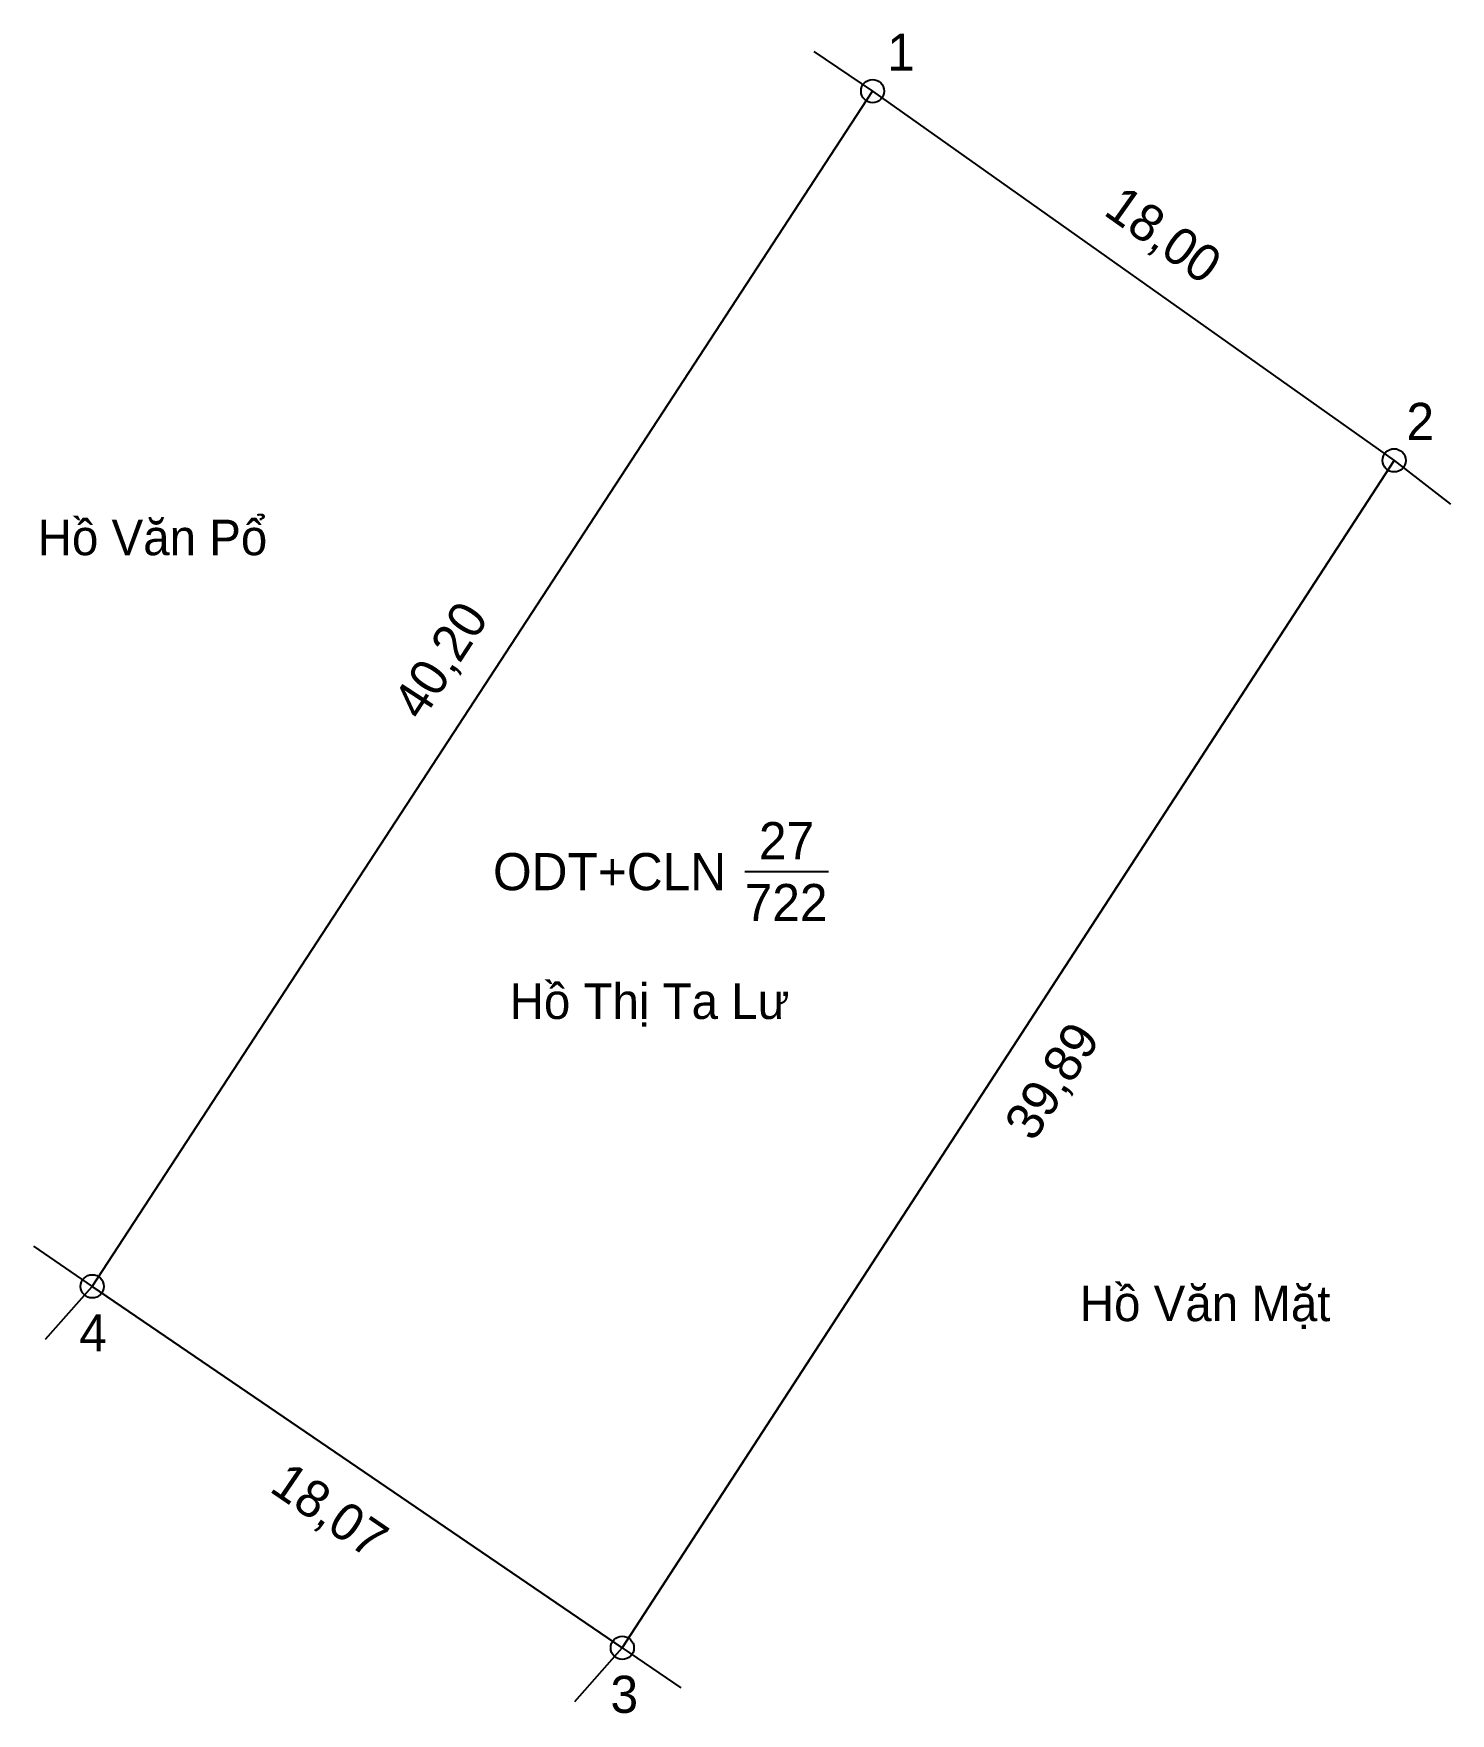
# Model space of a CAD drawing. Extents: x 535806.7 to 535846.6, y 1839260.9 to 1839308.2.
import ezdxf

# ---------------------------------------------------------------- set-up
doc = ezdxf.new("R2010")
doc.units = 0
for name, color, linetype in [('CanhThua', 7, 'Continuous'), ('ChieuDaiCanhThua', 7, 'Continuous'), ('Level 10', 7, 'Continuous'), ('Level 16', 7, 'Continuous'), ('MocDinhThua', 7, 'Continuous'), ('NhanDiaChinhThua', 7, 'Continuous'), ('SoHieuDinhThua', 7, 'Continuous')]:
    doc.layers.add(name, color=color, linetype=linetype)

msp = doc.modelspace()

# ---------------------------------------------------------------- linework, layer by layer
at = {"layer": 'CanhThua'}
for p, q in [((535808.32, 1839272.94), (535830.3, 1839306.6)), ((535830.3, 1839306.6), (535844.99, 1839296.2)), ((535844.99, 1839296.2), (535823.25, 1839262.76)), ((535823.25, 1839262.76), (535808.32, 1839272.94))]:
    msp.add_line(p, q, dxfattribs=at)
at = {"layer": 'Level 10'}
for p, q in [((535828.644, 1839307.716), (535830.3, 1839306.6)), ((535808.32, 1839272.94), (535830.3, 1839306.6)), ((535830.3, 1839306.6), (535844.99, 1839296.2)), ((535823.25, 1839262.76), (535844.99, 1839296.2)), ((535844.99, 1839296.2), (535846.575, 1839294.968)), ((535806.667, 1839274.067), (535808.32, 1839272.94)), ((535807.001, 1839271.448), (535808.32, 1839272.94)), ((535808.32, 1839272.94), (535823.25, 1839262.76)), ((535821.911, 1839261.253), (535823.25, 1839262.76)), ((535823.25, 1839262.76), (535824.899, 1839261.635))]:
    msp.add_line(p, q, dxfattribs=at)
at = {"layer": 'MocDinhThua'}
for centre in [(535830.3, 1839306.6), (535844.99, 1839296.2), (535808.32, 1839272.94), (535823.25, 1839262.76)]:
    msp.add_circle(centre, 0.327, dxfattribs=at)
at = {"layer": 'NhanDiaChinhThua'}
msp.add_line((535826.697, 1839284.619), (535829.057, 1839284.619), dxfattribs=at)

# ---------------------------------------------------------------- texts
at = {"layer": 'ChieuDaiCanhThua'}
for s, rotation, p in [('18,00', 324.7029, (535836.769, 1839303.143)), ('40,20', 56.8554, (535817.601, 1839288.829)), ('39,89', 56.9713, (535834.833, 1839276.978)), ('18,07', 325.7119, (535813.274, 1839267.187))]:
    msp.add_text(s, height=1.0457, rotation=rotation, dxfattribs=at).set_placement(p)
at = {"layer": 'Level 16'}
for s, height, p in [('Hồ Văn Pổ', 1, (535806.782, 1839293.53)), ('Hồ Thị Ta Lư', 1.00002, (535820.076, 1839280.47)), ('Hồ Văn Mặt', 1, (535836.135, 1839271.96))]:
    msp.add_text(s, height=height, dxfattribs=at).set_placement(p)
at = {"layer": 'NhanDiaChinhThua'}
for s, p in [('27', (535827.098, 1839284.968)), ('ODT+CLN', (535819.608, 1839284.096)), ('722', (535826.697, 1839283.225))]:
    msp.add_text(s, height=1.0457, dxfattribs=at).set_placement(p)
at = {"layer": 'SoHieuDinhThua'}
for s, p in [('1', (535830.711, 1839307.173)), ('2', (535845.336, 1839296.774)), ('4', (535807.955, 1839271.109)), ('3', (535822.917, 1839260.929))]:
    msp.add_text(s, height=1.046, dxfattribs=at).set_placement(p)

doc.saveas('drawing.dxf')
